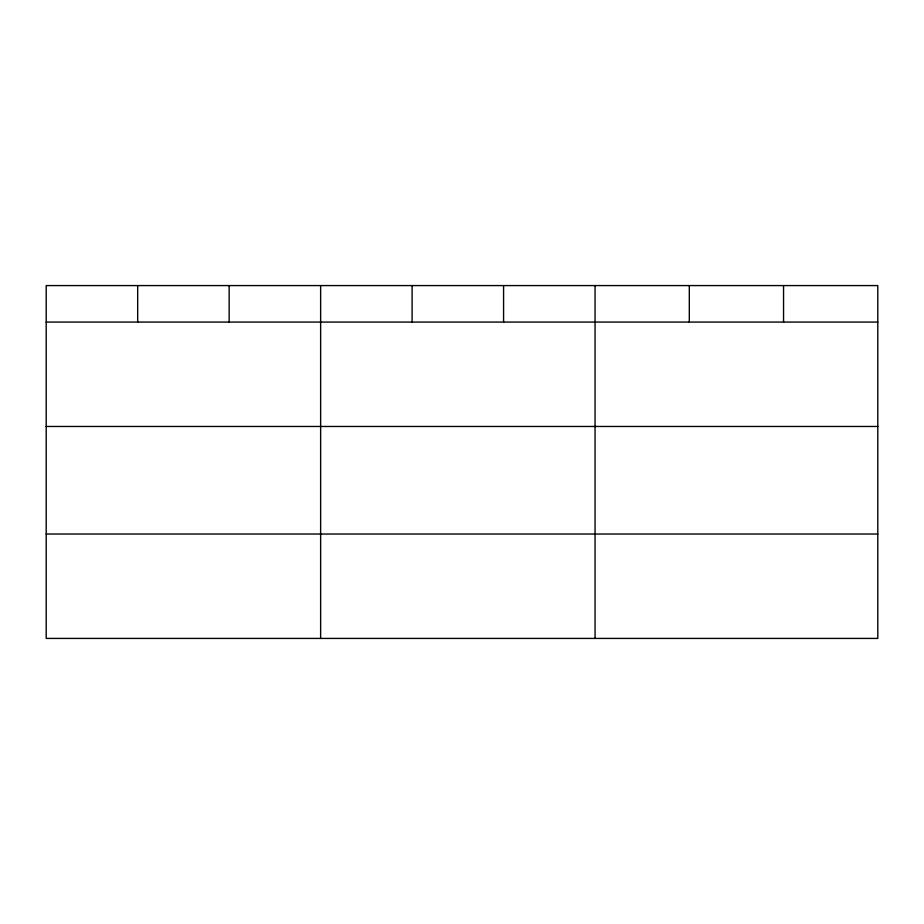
<?xml version="1.0" encoding="UTF-8"?>
<svg xmlns="http://www.w3.org/2000/svg" width="924" height="924" viewBox="0 0 924 924"><rect width="100%" height="100%" fill="white"/><g stroke="black" fill="none" stroke-linecap="round" stroke-linejoin="round"><path stroke-width="1.39" d="M877.8 426.472L877.8 285.574L46.2 285.574L46.2 638.426L877.8 638.426L877.8 426.472L46.2 426.472M46.2 322.072L877.8 322.072M46.2 534.026L877.8 534.026M783.552 285.574L783.552 322.072M689.304 285.574L689.304 322.072M595.056 285.574L595.056 638.426M503.58 285.574L503.58 322.072M412.104 285.574L412.104 322.072M320.628 285.574L320.628 638.426M229.152 285.574L229.152 322.072M137.676 285.574L137.676 322.072"/></g></svg>
